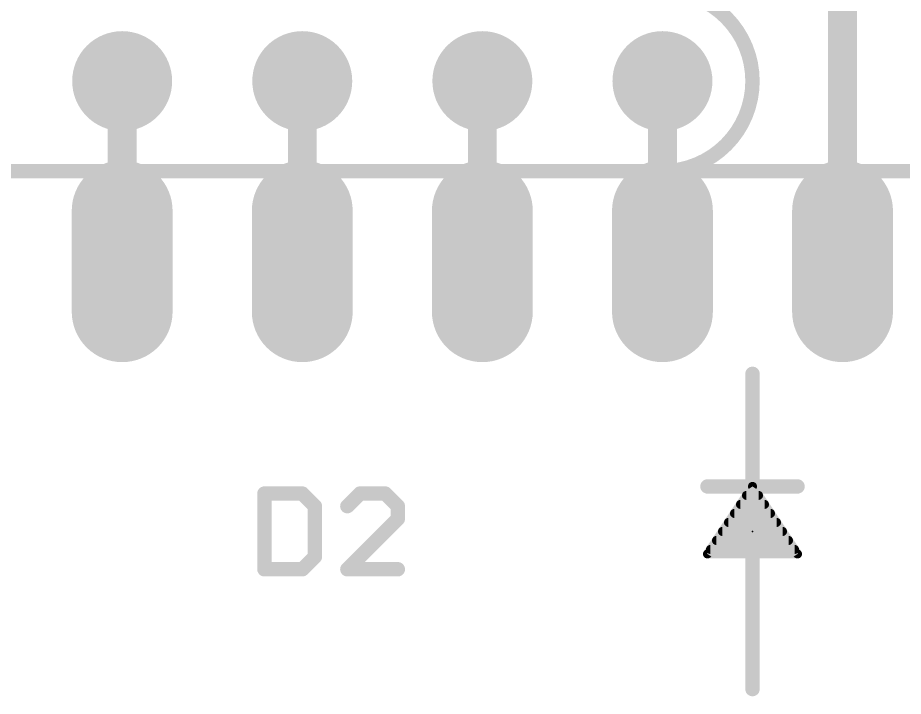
# Model space of a CAD drawing. Extents: x -0.1 to 76.3, y -19.1 to 50.9.
# Drawn here: x 27.74 to 40.23, y 31.97 to 41.53 of the extents above; entities that cross this region are included whole.
import ezdxf

# ---------------------------------------------------------------- set-up
doc = ezdxf.new("R2010")
doc.units = 0
for name, color, linetype in [('16', 132, 'CONTINUOUS'), ('17', 110, 'CONTINUOUS'), ('21', 41, 'CONTINUOUS'), ('23', 53, 'CONTINUOUS')]:
    doc.layers.add(name, color=color, linetype=linetype)

# ---------------------------------------------------------------- blocks, each defined once
blk = doc.blocks.new('LONGP100')
at = {"const_width": 1}
blk.add_lwpolyline([(-0.5, 0), (0.5, 0)], dxfattribs=at)
at = {"const_width": 0.5}
for points in [[(-0.5, 0.25, 1), (-0.5, -0.25)], [(0.5, -0.25, 1), (0.5, 0.25)]]:
    blk.add_lwpolyline(points, format="xyb", dxfattribs=at)
blk = doc.blocks.new('ROUNDP')
at = {"const_width": 0.5}
blk.add_lwpolyline([(0, -0.25, 1), (0, 0.25, 1), (0, -0.25)], format="xyb", dxfattribs=at)

msp = doc.modelspace()

# ---------------------------------------------------------------- linework, layer by layer
at = {"layer": '16', "const_width": 0.4064}
for points in [[(39.37, 38.1), (39.37, 43.18)], [(29.21, 38.1), (29.21, 40.64)], [(31.75, 38.1), (31.75, 40.64)], [(34.29, 38.1), (34.29, 40.64)], [(36.83, 38.1), (36.83, 40.64)]]:
    msp.add_lwpolyline(points, dxfattribs=at)
at = {"layer": '16', "const_width": 0.2032}
for points in [[(29.3116, 40.64, 1), (29.1084, 40.64)], [(31.8516, 40.64, 1), (31.6484, 40.64)], [(34.3916, 40.64, 1), (34.1884, 40.64)], [(36.9316, 40.64, 1), (36.7284, 40.64)], [(29.1084, 38.1, 1), (29.3116, 38.1)], [(31.6484, 38.1, 1), (31.8516, 38.1)], [(34.1884, 38.1, 1), (34.3916, 38.1)], [(36.7284, 38.1, 1), (36.9316, 38.1)], [(39.2684, 38.1, 1), (39.4716, 38.1)]]:
    msp.add_lwpolyline(points, format="xyb", dxfattribs=at)
at = {"layer": '21'}
for points, const_width in [([(36.83, 39.37, 1), (36.83, 41.91)], 0.2032), ([(36.83, 39.4208, 1), (36.83, 39.3192)], 0.1016), ([(36.83, 39.3192, 1), (36.83, 39.4208)], 0.1016), ([(38.1508, 36.5125, 1), (38.0492, 36.5125)], 0.1016), ([(37.465, 34.9758, 1), (37.465, 34.8742)], 0.1016), ([(38.1264, 34.9426, 1), (38.0736, 34.9074)], 0.0635), ([(38.1264, 34.9074, 1), (38.0736, 34.9426)], 0.0635), ([(38.735, 34.8742, 1), (38.735, 34.9758)], 0.1016), ([(31.2674, 34.8243, 1), (31.1658, 34.8243)], 0.1016), ([(31.2166, 34.8751, 1), (31.2166, 34.7735)], 0.1016), ([(31.7864, 34.8602, 1), (31.7145, 34.7884)], 0.1016), ([(31.7505, 34.7735, 1), (31.7505, 34.8751)], 0.1016), ([(32.5639, 34.8751, 1), (32.5639, 34.7735)], 0.1016), ([(32.5999, 34.7884, 1), (32.528, 34.8602)], 0.1016), ([(32.9558, 34.8602, 1), (32.8839, 34.7884)], 0.1016), ([(32.9199, 34.7735, 1), (32.9199, 34.8751)], 0.1016), ([(38.0153, 34.8298, 1), (38.0153, 34.7662)], 0.0635), ([(38.1847, 34.7662, 1), (38.1847, 34.8298)], 0.0635), ([(31.9792, 34.6464, 1), (31.8776, 34.6464)], 0.1016), ([(31.8925, 34.6104, 1), (31.9643, 34.6823)], 0.1016), ([(32.3501, 34.6823, 1), (32.4219, 34.6104)], 0.1016), ([(33.1486, 34.6464, 1), (33.047, 34.6464)], 0.1016), ([(33.0619, 34.6104, 1), (33.1337, 34.6823)], 0.1016), ([(37.9307, 34.7028, 1), (37.9307, 34.6392)], 0.0635), ([(38.2693, 34.6392, 1), (38.2693, 34.7028)], 0.0635), ([(37.846, 34.5758, 1), (37.846, 34.5123)], 0.0635), ([(38.354, 34.5123, 1), (38.354, 34.5758)], 0.0635), ([(33.047, 34.4684, 1), (33.1486, 34.4684)], 0.1016), ([(33.1337, 34.4325, 1), (33.0619, 34.5043)], 0.1016), ([(37.7613, 34.4488, 1), (37.7613, 34.3852)], 0.0635), ([(38.4387, 34.3852, 1), (38.4387, 34.4488)], 0.0635), ([(37.6767, 34.3218, 1), (37.6767, 34.2582)], 0.0635), ([(38.5233, 34.2582, 1), (38.5233, 34.3218)], 0.0635), ([(37.592, 34.1948, 1), (37.592, 34.1313)], 0.0635), ([(38.608, 34.1313, 1), (38.608, 34.1948)], 0.0635), ([(37.5073, 34.0678, 1), (37.5073, 34.0042)], 0.0635), ([(38.6927, 34.0042, 1), (38.6927, 34.0678)], 0.0635), ([(31.8776, 33.9346, 1), (31.9792, 33.9346)], 0.1016), ([(31.9643, 33.8986, 1), (31.8925, 33.9705)], 0.1016), ([(37.465, 34.0043, 1), (37.465, 33.9408)], 0.0635), ([(37.4386, 33.9901, 1), (37.4914, 33.9549)], 0.0635), ([(38.7086, 33.9549, 1), (38.7614, 33.9901)], 0.0635), ([(38.735, 33.9408, 1), (38.735, 34.0043)], 0.0635), ([(31.2166, 33.8074, 1), (31.2166, 33.7058)], 0.1016), ([(31.7505, 33.7058, 1), (31.7505, 33.8074)], 0.1016), ([(32.386, 33.8074, 1), (32.386, 33.7058)], 0.1016), ([(33.0978, 33.7058, 1), (33.0978, 33.8074)], 0.1016), ([(31.1658, 33.7566, 1), (31.2674, 33.7566)], 0.1016), ([(31.7145, 33.7925, 1), (31.7864, 33.7207)], 0.1016), ([(32.3501, 33.7925, 1), (32.4219, 33.7207)], 0.1016), ([(38.0492, 32.0675, 1), (38.1508, 32.0675)], 0.1016)]:
    msp.add_lwpolyline(points, format="xyb", dxfattribs=dict(at, const_width=const_width))
for points, const_width in [([(50.8, 39.37), (25.4, 39.37)], 0.2032), ([(25.4, 39.37), (36.83, 39.37)], 0.2032), ([(38.1, 32.0675), (38.1, 36.5125)], 0.2032), ([(37.465, 34.925), (38.735, 34.925)], 0.2032), ([(38.1, 34.925), (37.465, 33.9725)], 0.127), ([(38.735, 33.9725), (38.1, 34.925)], 0.127), ([(31.2166, 34.8243), (31.2166, 33.7566)], 0.2032), ([(31.7505, 34.8243), (31.2166, 34.8243)], 0.2032), ([(31.9284, 34.6464), (31.7505, 34.8243)], 0.2032), ([(32.5639, 34.8243), (32.386, 34.6464)], 0.2032), ([(32.9199, 34.8243), (32.5639, 34.8243)], 0.2032), ([(33.0978, 34.6464), (32.9199, 34.8243)], 0.2032), ([(38.0153, 34.798), (38.1847, 34.798)], 0.127), ([(31.9284, 33.9346), (31.9284, 34.6464)], 0.2032), ([(33.0978, 34.4684), (33.0978, 34.6464)], 0.2032), ([(37.9307, 34.671), (38.2693, 34.671)], 0.127), ([(37.846, 34.544), (38.354, 34.544)], 0.127), ([(32.386, 33.7566), (33.0978, 34.4684)], 0.2032), ([(37.7613, 34.417), (38.4387, 34.417)], 0.127), ([(37.6767, 34.29), (38.5233, 34.29)], 0.127), ([(37.592, 34.163), (38.608, 34.163)], 0.127), ([(37.5073, 34.036), (38.6927, 34.036)], 0.127), ([(31.7505, 33.7566), (31.9284, 33.9346)], 0.2032), ([(37.465, 33.9725), (38.735, 33.9725)], 0.127), ([(31.2166, 33.7566), (31.7505, 33.7566)], 0.2032), ([(33.0978, 33.7566), (32.386, 33.7566)], 0.2032)]:
    msp.add_lwpolyline(points, dxfattribs=dict(at, const_width=const_width))
at = {"layer": '23'}
msp.add_point((38.1, 34.29), dxfattribs=at)

# ---------------------------------------------------------------- block references
at = {"layer": '17', "rotation": 90}
for name, p, xscale, yscale in [('ROUNDP', (29.21, 40.64), 1.4096, 1.4096), ('ROUNDP', (29.21, 40.64), 1.4096, 1.4096), ('ROUNDP', (31.75, 40.64), 1.4096, 1.4096), ('ROUNDP', (31.75, 40.64), 1.4096, 1.4096), ('ROUNDP', (34.29, 40.64), 1.4096, 1.4096), ('ROUNDP', (34.29, 40.64), 1.4096, 1.4096), ('ROUNDP', (36.83, 40.64), 1.4096, 1.4096), ('ROUNDP', (36.83, 40.64), 1.4096, 1.4096), ('LONGP100', (29.21, 38.1), 1.4224, 1.4224), ('LONGP100', (29.21, 38.1), 1.4224, 1.4224), ('LONGP100', (31.75, 38.1), 1.4224, 1.4224), ('LONGP100', (31.75, 38.1), 1.4224, 1.4224), ('LONGP100', (34.29, 38.1), 1.4224, 1.4224), ('LONGP100', (34.29, 38.1), 1.4224, 1.4224), ('LONGP100', (36.83, 38.1), 1.4224, 1.4224), ('LONGP100', (36.83, 38.1), 1.4224, 1.4224), ('LONGP100', (39.37, 38.1), 1.4224, 1.4224), ('LONGP100', (39.37, 38.1), 1.4224, 1.4224)]:
    msp.add_blockref(name, p, dxfattribs=dict(at, xscale=xscale, yscale=yscale))

doc.saveas('drawing.dxf')
